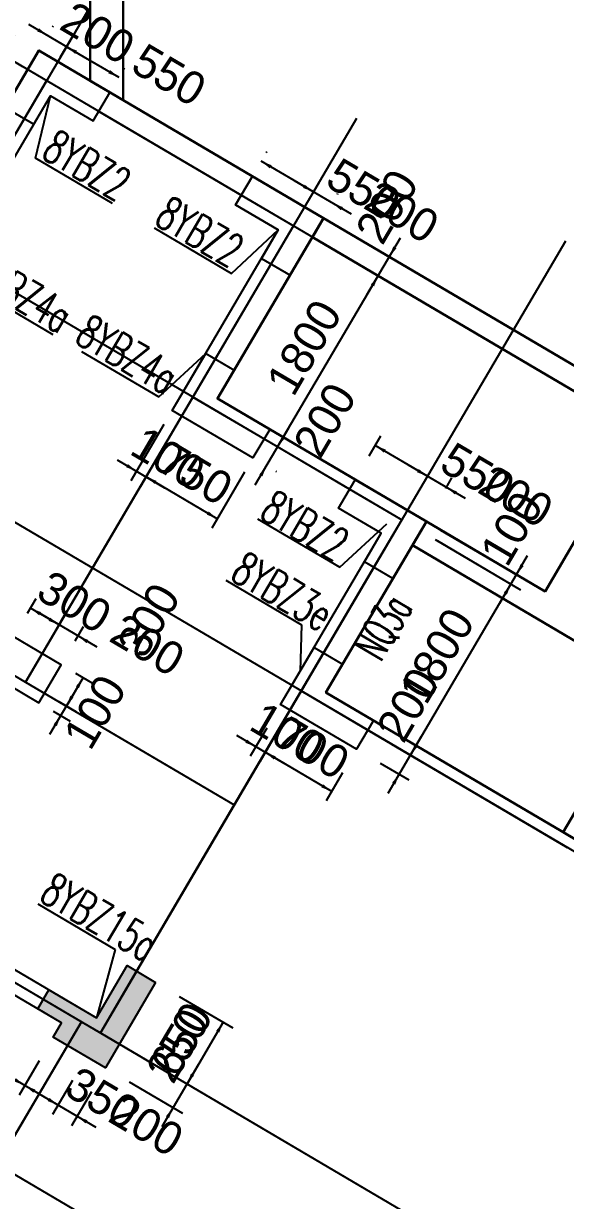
# Model space of a CAD drawing. Extents: x 387171 to 699106, y 11966 to 245688.
# Drawn here: x 601853 to 606773, y 178518 to 189196 of the extents above; entities that cross this region are included whole.
import ezdxf

# ---------------------------------------------------------------- set-up
doc = ezdxf.new("R2010")
doc.units = 0
doc.header["$LTSCALE"] = 100
doc.header["$MEASUREMENT"] = 0
for name, color, linetype in [('b边缘构件', 235, 'Continuous'), ('colu-主楼', 7, 'Continuous'), ('DOTE', 253, 'Continuous'), ('HATCH', 254, 'Continuous'), ('L-AXIS', 3, 'Continuous'), ('Q-TEXT', 2, 'Continuous'), ('wall-主楼', 2, 'Continuous'), ('Y阴影', 254, 'Continuous'), ('小尺寸', 4, 'Continuous'), ('网格', 253, 'Continuous'), ('边缘构件标注', 1, 'Continuous')]:
    doc.layers.add(name, color=color, linetype=linetype)
doc.styles.add('hztxt', font='hztxt')
doc.styles.get("Standard").update_dxf_attribs({"font": 'standard'})
doc.dimstyles.get("Standard").update_dxf_attribs({"dimtxt": 300, "dimasz": 100, "dimexe": 100, "dimexo": 250, "dimgap": 100, "dimtad": 0, "dimtoh": 1, "dimdec": 0, "dimdsep": 46, "dimcen": 0.09, "dimclrt": 7, "dimadec": 0, "dimazin": 0, "dimtfac": 1, "dimtdec": 4, "dimtofl": 0, "dimtmove": 0, "dimatfit": 3, "dimfxl": 1, "dimtolj": 1, "dimtzin": 0, "dimarcsym": 0})

# ---------------------------------------------------------------- blocks, each defined once
blk = doc.blocks.new('*D3535')
at = {"layer": 'L-AXIS', "color": 0, "linetype": 'ByBlock', "lineweight": -2}
for p, q in [((605756, 189830), (606305, 190764)), ((606254, 190678), (608151, 189563)), ((607652, 188715), (608202, 189649))]:
    blk.add_line(p, q, dxfattribs=at)
for points in [[(606254, 190678), (606349, 190642), (606332, 190613)], [(608151, 189563), (608056, 189599), (608073, 189628)]]:
    blk.add_solid(points, dxfattribs=at)
at = {"layer": 'L-AXIS', "color": 7, "linetype": 'Continuous', "lineweight": -2, "insert": (607380, 190422), "char_height": 300, "width": 780, "attachment_point": 5, "rotation": 329.5454, "style": 'hztxt'}
blk.add_mtext('2200', dxfattribs=at)
blk = doc.blocks.new('*D3178')
at = {"layer": '小尺寸', "color": 0, "linetype": 'ByBlock', "lineweight": -2}
for p, q in [((600380, 187578), (601292, 189130)), ((601846, 188804), (601206, 189180)), ((600287, 187632), (600294, 187629))]:
    blk.add_line(p, q, dxfattribs=at)
for points in [[(601292, 189130), (601256, 189035), (601227, 189052)], [(600380, 187578), (600416, 187673), (600445, 187656)]]:
    blk.add_solid(points, dxfattribs=at)
at = {"layer": '小尺寸', "color": 7, "linetype": 'Continuous', "lineweight": -2, "insert": (600621, 188481), "char_height": 300, "width": 690, "attachment_point": 5, "rotation": 59.5454, "style": 'hztxt'}
blk.add_mtext('1800', dxfattribs=at)
blk = doc.blocks.new('*D3413')
at = {"layer": '小尺寸', "color": 0, "linetype": 'ByBlock', "lineweight": -2}
for p, q in [((601191, 188957), (601495, 189474)), ((601775, 189078), (601307, 189353)), ((601846, 188804), (601206, 189180))]:
    blk.add_line(p, q, dxfattribs=at)
for points in [[(601394, 189302), (601430, 189397), (601459, 189380)], [(601292, 189130), (601256, 189035), (601227, 189052)]]:
    blk.add_solid(points, dxfattribs=at)
at = {"layer": '小尺寸', "color": 7, "linetype": 'Continuous', "lineweight": -2, "insert": (601372, 189759), "char_height": 300, "width": 566.67, "attachment_point": 5, "rotation": 59.5454, "style": 'hztxt'}
blk.add_mtext('200', dxfattribs=at)
blk = doc.blocks.new('*D3895')
at = {"layer": '小尺寸', "color": 0, "linetype": 'ByBlock', "lineweight": -2}
for p, q in [((601899, 189189), (602416, 188885)), ((602117, 189166), (602122, 189174)), ((602188, 188893), (602294, 189073))]:
    blk.add_line(p, q, dxfattribs=at)
for points in [[(602071, 189088), (601977, 189124), (601993, 189153)], [(602244, 188986), (602338, 188950), (602321, 188921)]]:
    blk.add_solid(points, dxfattribs=at)
at = {"layer": '小尺寸', "color": 7, "linetype": 'Continuous', "lineweight": -2, "insert": (602527, 189110), "char_height": 300, "width": 566.67, "attachment_point": 5, "rotation": 329.5454, "style": 'hztxt'}
blk.add_mtext('200', dxfattribs=at)
blk = doc.blocks.new('*D4126')
at = {"layer": '小尺寸', "color": 0, "linetype": 'ByBlock', "lineweight": -2}
for p, q in [((602188, 188893), (602294, 189073)), ((602244, 188986), (602718, 188708)), ((602764, 188786), (602768, 188794))]:
    blk.add_line(p, q, dxfattribs=at)
for points in [[(602244, 188986), (602338, 188950), (602321, 188921)], [(602718, 188708), (602623, 188744), (602640, 188773)]]:
    blk.add_solid(points, dxfattribs=at)
at = {"layer": '小尺寸', "color": 7, "linetype": 'Continuous', "lineweight": -2, "insert": (603175, 188729), "char_height": 300, "width": 566.67, "attachment_point": 5, "rotation": 329.5454, "style": 'hztxt'}
blk.add_mtext('550', dxfattribs=at)
blk = doc.blocks.new('*D2265')
at = {"layer": '小尺寸', "color": 0, "linetype": 'ByBlock', "lineweight": -2}
for p, q in [((603213, 185506), (602914, 184997)), ((603611, 184703), (602965, 185084)), ((603860, 185126), (603561, 184617))]:
    blk.add_line(p, q, dxfattribs=at)
for points in [[(602965, 185084), (603060, 185047), (603043, 185019)], [(603611, 184703), (603517, 184740), (603534, 184769)]]:
    blk.add_solid(points, dxfattribs=at)
at = {"layer": '小尺寸', "color": 7, "linetype": 'Continuous', "lineweight": -2, "insert": (603415, 185109), "char_height": 300, "width": 566.67, "attachment_point": 5, "rotation": 329.5454, "style": 'hztxt'}
blk.add_mtext('750', dxfattribs=at)
blk = doc.blocks.new('*D2484')
at = {"layer": '小尺寸', "color": 0, "linetype": 'ByBlock', "lineweight": -2}
for p, q in [((603127, 185557), (602828, 185048)), ((603213, 185506), (602914, 184997)), ((603137, 184982), (602706, 185236))]:
    blk.add_line(p, q, dxfattribs=at)
for points in [[(602879, 185134), (602784, 185171), (602801, 185199)], [(602965, 185084), (603060, 185047), (603043, 185019)]]:
    blk.add_solid(points, dxfattribs=at)
at = {"layer": '小尺寸', "color": 7, "linetype": 'Continuous', "lineweight": -2, "insert": (603166, 185255), "char_height": 300, "width": 476.67, "attachment_point": 5, "rotation": 329.5454, "style": 'hztxt'}
blk.add_mtext('100', dxfattribs=at)
blk = doc.blocks.new('*D2450')
at = {"layer": '小尺寸', "color": 0, "linetype": 'ByBlock', "lineweight": -2}
for p, q in [((603957, 185010), (604262, 185528)), ((604253, 185301), (604246, 185305)), ((604151, 185128), (604145, 185132))]:
    blk.add_line(p, q, dxfattribs=at)
for points in [[(604160, 185355), (604197, 185450), (604225, 185433)], [(604059, 185183), (604022, 185088), (603994, 185105)]]:
    blk.add_solid(points, dxfattribs=at)
at = {"layer": '小尺寸', "color": 7, "linetype": 'Continuous', "lineweight": -2, "insert": (604589, 185600), "char_height": 300, "width": 566.67, "attachment_point": 5, "rotation": 59.5454, "style": 'hztxt'}
blk.add_mtext('200', dxfattribs=at)
blk = doc.blocks.new('*D2698')
at = {"layer": '小尺寸', "color": 0, "linetype": 'ByBlock', "lineweight": -2}
for p, q in [((604519, 187233), (605159, 186856)), ((604160, 185355), (605073, 186907)), ((604253, 185301), (604246, 185305))]:
    blk.add_line(p, q, dxfattribs=at)
for points in [[(605073, 186907), (605036, 186812), (605007, 186829)], [(604160, 185355), (604197, 185450), (604225, 185433)]]:
    blk.add_solid(points, dxfattribs=at)
at = {"layer": '小尺寸', "color": 7, "linetype": 'Continuous', "lineweight": -2, "insert": (604401, 186258), "char_height": 300, "width": 690, "attachment_point": 5, "rotation": 59.5454, "style": 'hztxt'}
blk.add_mtext('1800', dxfattribs=at)
blk = doc.blocks.new('*D2926')
at = {"layer": '小尺寸', "color": 0, "linetype": 'ByBlock', "lineweight": -2}
for p, q in [((604792, 187304), (605260, 187029)), ((604519, 187233), (605159, 186856)), ((604971, 186735), (605275, 187252))]:
    blk.add_line(p, q, dxfattribs=at)
for points in [[(605174, 187079), (605210, 187174), (605239, 187157)], [(605073, 186907), (605036, 186812), (605007, 186829)]]:
    blk.add_solid(points, dxfattribs=at)
at = {"layer": '小尺寸', "color": 7, "linetype": 'Continuous', "lineweight": -2, "insert": (605153, 187536), "char_height": 300, "width": 566.67, "attachment_point": 5, "rotation": 59.5454, "style": 'hztxt'}
blk.add_mtext('200', dxfattribs=at)
blk = doc.blocks.new('*D934')
at = {"layer": '小尺寸', "color": 0, "linetype": 'ByBlock', "lineweight": -2}
for p, q in [((604830, 187466), (604312, 187770)), ((604430, 187575), (604536, 187755)), ((604704, 187646), (604708, 187653))]:
    blk.add_line(p, q, dxfattribs=at)
for points in [[(604485, 187669), (604390, 187705), (604407, 187734)], [(604657, 187567), (604752, 187531), (604735, 187502)]]:
    blk.add_solid(points, dxfattribs=at)
at = {"layer": '小尺寸', "color": 7, "linetype": 'Continuous', "lineweight": -2, "insert": (605288, 187486), "char_height": 300, "width": 566.67, "attachment_point": 5, "rotation": 329.5454, "style": 'hztxt'}
blk.add_mtext('200', dxfattribs=at)
blk = doc.blocks.new('*D1466')
at = {"layer": '小尺寸', "color": 0, "linetype": 'ByBlock', "lineweight": -2}
for p, q in [((604485, 187669), (604011, 187947)), ((604057, 188026), (604061, 188034)), ((604430, 187575), (604536, 187755))]:
    blk.add_line(p, q, dxfattribs=at)
for points in [[(604011, 187947), (604105, 187911), (604088, 187882)], [(604485, 187669), (604390, 187705), (604407, 187734)]]:
    blk.add_solid(points, dxfattribs=at)
at = {"layer": '小尺寸', "color": 7, "linetype": 'Continuous', "lineweight": -2, "insert": (604942, 187690), "char_height": 300, "width": 566.67, "attachment_point": 5, "rotation": 329.5454, "style": 'hztxt'}
blk.add_mtext('550', dxfattribs=at)
blk = doc.blocks.new('*D1735')
at = {"layer": '小尺寸', "color": 0, "linetype": 'ByBlock', "lineweight": -2}
for p, q in [((605163, 182214), (605467, 182731)), ((605194, 182659), (605452, 182508)), ((605092, 182487), (605351, 182335))]:
    blk.add_line(p, q, dxfattribs=at)
for points in [[(605366, 182558), (605402, 182653), (605431, 182636)], [(605264, 182386), (605228, 182291), (605199, 182308)]]:
    blk.add_solid(points, dxfattribs=at)
at = {"layer": '小尺寸', "color": 7, "linetype": 'Continuous', "lineweight": -2, "insert": (605344, 183016), "char_height": 300, "width": 566.67, "attachment_point": 5, "rotation": 59.5454, "style": 'hztxt'}
blk.add_mtext('200', dxfattribs=at)
blk = doc.blocks.new('*D1980')
at = {"layer": '小尺寸', "color": 0, "linetype": 'ByBlock', "lineweight": -2}
for p, q in [((605607, 184505), (606364, 184059)), ((605366, 182558), (606278, 184110)), ((605298, 182598), (605452, 182508))]:
    blk.add_line(p, q, dxfattribs=at)
for points in [[(606278, 184110), (606242, 184015), (606213, 184032)], [(605366, 182558), (605402, 182653), (605431, 182636)]]:
    blk.add_solid(points, dxfattribs=at)
at = {"layer": '小尺寸', "color": 7, "linetype": 'Continuous', "lineweight": -2, "insert": (605606, 183461), "char_height": 300, "width": 690, "attachment_point": 5, "rotation": 59.5454, "style": 'hztxt'}
blk.add_mtext('1800', dxfattribs=at)
blk = doc.blocks.new('*D4333')
at = {"layer": '小尺寸', "color": 0, "linetype": 'ByBlock', "lineweight": -2}
for p, q in [((605589, 184515), (606364, 184059)), ((605640, 184601), (606415, 184146)), ((606177, 183938), (606430, 184369))]:
    blk.add_line(p, q, dxfattribs=at)
for points in [[(606329, 184196), (606365, 184291), (606394, 184274)], [(606278, 184110), (606242, 184015), (606213, 184032)]]:
    blk.add_solid(points, dxfattribs=at)
at = {"layer": '小尺寸', "color": 7, "linetype": 'Continuous', "lineweight": -2, "insert": (606285, 184615), "char_height": 300, "width": 476.67, "attachment_point": 5, "rotation": 59.5454, "style": 'hztxt'}
blk.add_mtext('100', dxfattribs=at)
blk = doc.blocks.new('*D4298')
at = {"layer": '小尺寸', "color": 0, "linetype": 'ByBlock', "lineweight": -2}
for p, q in [((604147, 182753), (603997, 182498)), ((604651, 182229), (604047, 182584)), ((604750, 182398), (604600, 182143))]:
    blk.add_line(p, q, dxfattribs=at)
for points in [[(604047, 182584), (604142, 182548), (604125, 182519)], [(604651, 182229), (604556, 182266), (604573, 182294)]]:
    blk.add_solid(points, dxfattribs=at)
at = {"layer": '小尺寸', "color": 7, "linetype": 'Continuous', "lineweight": -2, "insert": (604476, 182622), "char_height": 300, "width": 566.67, "attachment_point": 5, "rotation": 329.5454, "style": 'hztxt'}
blk.add_mtext('700', dxfattribs=at)
blk = doc.blocks.new('*D160')
at = {"layer": '小尺寸', "color": 0, "linetype": 'ByBlock', "lineweight": -2}
for p, q in [((604061, 182804), (603910, 182548)), ((604220, 182483), (603789, 182736)), ((604147, 182753), (603997, 182498))]:
    blk.add_line(p, q, dxfattribs=at)
for points in [[(603961, 182635), (603866, 182671), (603883, 182700)], [(604047, 182584), (604142, 182548), (604125, 182519)]]:
    blk.add_solid(points, dxfattribs=at)
at = {"layer": '小尺寸', "color": 7, "linetype": 'Continuous', "lineweight": -2, "insert": (604249, 182756), "char_height": 300, "width": 476.67, "attachment_point": 5, "rotation": 329.5454, "style": 'hztxt'}
blk.add_mtext('100', dxfattribs=at)
blk = doc.blocks.new('*D406')
at = {"layer": '小尺寸', "color": 0, "linetype": 'ByBlock', "lineweight": -2}
for p, q in [((605865, 184886), (605348, 185190)), ((605414, 184908), (605571, 185175)), ((605688, 184979), (605743, 185074))]:
    blk.add_line(p, q, dxfattribs=at)
for points in [[(605520, 185089), (605425, 185125), (605442, 185154)], [(605693, 184988), (605787, 184951), (605770, 184923)]]:
    blk.add_solid(points, dxfattribs=at)
at = {"layer": '小尺寸', "color": 7, "linetype": 'Continuous', "lineweight": -2, "insert": (606324, 184906), "char_height": 300, "width": 566.67, "attachment_point": 5, "rotation": 329.5454, "style": 'hztxt'}
blk.add_mtext('200', dxfattribs=at)
blk = doc.blocks.new('*D644')
at = {"layer": '小尺寸', "color": 0, "linetype": 'ByBlock', "lineweight": -2}
for p, q in [((604990, 185273), (605097, 185454)), ((605520, 185089), (605046, 185368)), ((605414, 184908), (605571, 185175))]:
    blk.add_line(p, q, dxfattribs=at)
for points in [[(605046, 185368), (605141, 185331), (605124, 185303)], [(605520, 185089), (605425, 185125), (605442, 185154)]]:
    blk.add_solid(points, dxfattribs=at)
at = {"layer": '小尺寸', "color": 7, "linetype": 'Continuous', "lineweight": -2, "insert": (605977, 185110), "char_height": 300, "width": 566.67, "attachment_point": 5, "rotation": 329.5454, "style": 'hztxt'}
blk.add_mtext('550', dxfattribs=at)
blk = doc.blocks.new('*D1433')
at = {"layer": '小尺寸', "color": 0, "linetype": 'ByBlock', "lineweight": -2}
for p, q in [((602520, 183538), (602003, 183842)), ((602149, 183696), (602226, 183827)), ((602321, 183594), (602398, 183725))]:
    blk.add_line(p, q, dxfattribs=at)
for points in [[(602175, 183740), (602080, 183777), (602097, 183805)], [(602347, 183639), (602442, 183603), (602425, 183574)]]:
    blk.add_solid(points, dxfattribs=at)
at = {"layer": '小尺寸', "color": 7, "linetype": 'Continuous', "lineweight": -2, "insert": (602979, 183558), "char_height": 300, "width": 566.67, "attachment_point": 5, "rotation": 329.5454, "style": 'hztxt'}
blk.add_mtext('200', dxfattribs=at)
blk = doc.blocks.new('*D1689')
at = {"layer": '小尺寸', "color": 0, "linetype": 'ByBlock', "lineweight": -2}
for p, q in [((601890, 183848), (601967, 183979)), ((602175, 183740), (601916, 183892)), ((602149, 183696), (602226, 183827))]:
    blk.add_line(p, q, dxfattribs=at)
for points in [[(601916, 183892), (602011, 183856), (601994, 183827)], [(602175, 183740), (602080, 183777), (602097, 183805)]]:
    blk.add_solid(points, dxfattribs=at)
at = {"layer": '小尺寸', "color": 7, "linetype": 'Continuous', "lineweight": -2, "insert": (602315, 183948), "char_height": 300, "width": 566.67, "attachment_point": 5, "rotation": 329.5454, "style": 'hztxt'}
blk.add_mtext('300', dxfattribs=at)
blk = doc.blocks.new('*D2222')
at = {"layer": '小尺寸', "color": 0, "linetype": 'ByBlock', "lineweight": -2}
for p, q in [((602394, 183262), (602242, 183003)), ((602324, 183303), (602480, 183211)), ((602172, 183044), (602328, 182953))]:
    blk.add_line(p, q, dxfattribs=at)
for points in [[(602394, 183262), (602357, 183167), (602329, 183184)], [(602242, 183003), (602278, 183098), (602307, 183081)]]:
    blk.add_solid(points, dxfattribs=at)
at = {"layer": '小尺寸', "color": 7, "linetype": 'Continuous', "lineweight": -2, "insert": (602990, 183783), "char_height": 300, "width": 566.67, "attachment_point": 5, "rotation": 59.5454, "style": 'hztxt'}
blk.add_mtext('300', dxfattribs=at)
blk = doc.blocks.new('*D190')
at = {"layer": '小尺寸', "color": 0, "linetype": 'ByBlock', "lineweight": -2}
for p, q in [((602343, 183176), (602089, 182745)), ((602172, 183044), (602328, 182953)), ((602121, 182958), (602277, 182866))]:
    blk.add_line(p, q, dxfattribs=at)
for points in [[(602242, 183003), (602278, 183098), (602307, 183081)], [(602191, 182917), (602155, 182822), (602126, 182839)]]:
    blk.add_solid(points, dxfattribs=at)
at = {"layer": '小尺寸', "color": 7, "linetype": 'Continuous', "lineweight": -2, "insert": (602501, 182951), "char_height": 300, "width": 476.67, "attachment_point": 5, "rotation": 59.5454, "style": 'hztxt'}
blk.add_mtext('100', dxfattribs=at)
blk = doc.blocks.new('*D2176')
at = {"layer": '小尺寸', "color": 0, "linetype": 'ByBlock', "lineweight": -2}
for p, q in [((603267, 180370), (603752, 180085)), ((603666, 180136), (603337, 179575)), ((602938, 179810), (603423, 179525))]:
    blk.add_line(p, q, dxfattribs=at)
for points in [[(603666, 180136), (603630, 180041), (603601, 180058)], [(603337, 179575), (603373, 179670), (603402, 179653)]]:
    blk.add_solid(points, dxfattribs=at)
at = {"layer": '小尺寸', "color": 7, "linetype": 'Continuous', "lineweight": -2, "insert": (603286, 179982), "char_height": 300, "width": 556.67, "attachment_point": 5, "rotation": 59.5454, "style": 'hztxt'}
blk.add_mtext('650', dxfattribs=at)
blk = doc.blocks.new('*D2407')
at = {"layer": '小尺寸', "color": 0, "linetype": 'ByBlock', "lineweight": -2}
for p, q in [((602938, 179810), (603423, 179525)), ((603438, 179748), (603109, 179187)), ((602811, 179594), (603296, 179309))]:
    blk.add_line(p, q, dxfattribs=at)
for points in [[(603337, 179575), (603373, 179670), (603402, 179653)], [(603210, 179360), (603174, 179265), (603145, 179282)]]:
    blk.add_solid(points, dxfattribs=at)
at = {"layer": '小尺寸', "color": 7, "linetype": 'Continuous', "lineweight": -2, "insert": (603252, 179925), "char_height": 300, "width": 566.67, "attachment_point": 5, "rotation": 59.5454, "style": 'hztxt'}
blk.add_mtext('250', dxfattribs=at)
blk = doc.blocks.new('*D3889')
at = {"layer": '小尺寸', "color": 0, "linetype": 'ByBlock', "lineweight": -2}
for p, q in [((602297, 179607), (602115, 179298)), ((602469, 179505), (602287, 179196)), ((602511, 179181), (601993, 179485))]:
    blk.add_line(p, q, dxfattribs=at)
for points in [[(602166, 179384), (602071, 179420), (602088, 179449)], [(602338, 179283), (602433, 179246), (602416, 179217)]]:
    blk.add_solid(points, dxfattribs=at)
at = {"layer": '小尺寸', "color": 7, "linetype": 'Continuous', "lineweight": -2, "insert": (602969, 179201), "char_height": 300, "width": 566.67, "attachment_point": 5, "rotation": 329.5454, "style": 'hztxt'}
blk.add_mtext('200', dxfattribs=at)
blk = doc.blocks.new('*D3860')
at = {"layer": '小尺寸', "color": 0, "linetype": 'ByBlock', "lineweight": -2}
for p, q in [((601995, 179784), (601813, 179475)), ((602297, 179607), (602115, 179298)), ((602166, 179384), (601864, 179561))]:
    blk.add_line(p, q, dxfattribs=at)
for points in [[(601864, 179561), (601959, 179525), (601942, 179496)], [(602166, 179384), (602071, 179420), (602088, 179449)]]:
    blk.add_solid(points, dxfattribs=at)
at = {"layer": '小尺寸', "color": 7, "linetype": 'Continuous', "lineweight": -2, "insert": (602570, 179446), "char_height": 300, "width": 566.67, "attachment_point": 5, "rotation": 329.5454, "style": 'hztxt'}
blk.add_mtext('350', dxfattribs=at)
blk = doc.blocks.new('*D4091')
at = {"layer": '小尺寸', "color": 0, "linetype": 'ByBlock', "lineweight": -2}
for p, q in [((600228, 180823), (600046, 180514)), ((601864, 179561), (600097, 180600)), ((601995, 179784), (601813, 179475))]:
    blk.add_line(p, q, dxfattribs=at)
for points in [[(600097, 180600), (600191, 180564), (600175, 180535)], [(601864, 179561), (601769, 179598), (601786, 179626)]]:
    blk.add_solid(points, dxfattribs=at)
at = {"layer": '小尺寸', "color": 7, "linetype": 'Continuous', "lineweight": -2, "insert": (601107, 180296), "char_height": 300, "width": 780, "attachment_point": 5, "rotation": 329.5454, "style": 'hztxt'}
blk.add_mtext('2050', dxfattribs=at)

msp = doc.modelspace()

# ---------------------------------------------------------------- hatches: boundary and pattern name
at = {"layer": 'HATCH'}
msp.add_hatch(color=256, dxfattribs=at).paths.add_polyline_path([(603052, 180496.6), (602595.8, 179720.8), (602121.7, 179999.6), (602197.7, 180128.9), (601982.2, 180255.6), (602083.6, 180428), (602514.6, 180174.6), (602793.4, 180648.7)], flags=0)
at = {"layer": 'Y阴影'}
h = msp.add_hatch(dxfattribs=at)
h.set_pattern_fill('ANSI31', color=256, scale=25, angle=-30.45463, style=0)
h.set_pattern_definition([])
h.paths.add_polyline_path([(601990.7, 188951), (601686.6, 188433.8), (601945.2, 188281.7), (602097.3, 188540.3), (602485.2, 188312.2), (602637.2, 188570.8)], flags=0)
h = msp.add_hatch(dxfattribs=at)
h.set_pattern_fill('ANSI31', color=256, scale=25, angle=-30.45463, style=0)
h.set_pattern_definition([])
h.paths.add_polyline_path([(603930.3, 187810.6), (603778.2, 187552), (604166.1, 187323.9), (604014.1, 187065.3), (604272.7, 186913.2), (604576.8, 187430.4)], flags=0)
h = msp.add_hatch(dxfattribs=at)
h.set_pattern_fill('ANSI31', color=256, scale=25, angle=-30.45463, style=0)
h.set_pattern_definition([])
h.paths.add_polyline_path([(604087.9, 185513.8), (603935.8, 185255.2), (603203.1, 185686), (603507.2, 186203.2), (603765.8, 186051.2), (603613.8, 185792.6)], flags=0)
h = msp.add_hatch(dxfattribs=at)
h.set_pattern_fill('ANSI31', color=256, scale=25, angle=-30.45463, style=0)
h.set_pattern_definition([])
h.paths.add_polyline_path([(605510.2, 184677.5), (605206.1, 184160.3), (604947.5, 184312.3), (605099.6, 184570.9), (604711.7, 184799), (604863.7, 185057.6)], flags=0)
h = msp.add_hatch(dxfattribs=at)
h.set_pattern_fill('ANSI31', color=256, scale=25, angle=-30.45463, style=0)
h.set_pattern_definition([])
h.paths.add_polyline_path([(605028.9, 182872.4), (604876.9, 182613.8), (604187.2, 183019.3), (604491.3, 183536.5), (604749.9, 183384.4), (604597.9, 183125.8)], flags=0)

# ---------------------------------------------------------------- linework, layer by layer
at = {"color": 6, "lineweight": 30}
msp.add_lwpolyline([(619424.8, 174407.9), (609339.1, 180338.1), (604597.9, 183125.8), (605510.2, 184677.5), (603613.8, 185792.6), (604576.8, 187430.4), (601990.7, 188951), (601027.7, 187313.1), (599131.2, 188428.2), (598218.9, 186876.6), (590719.2, 191286.2)], dxfattribs=at)
at = {"color": 3, "lineweight": 30}
for points in [[(602458.1, 188676.2), (602458.1, 190337.9), (603058.1, 190337.9), (603058.1, 189737.9), (602758.1, 189737.9), (602758.1, 188499.8), (602458.1, 188676.2)], [(604576.8, 187430.4), (604475.4, 187258), (607449.4, 185509.4), (606587.8, 184043.9), (605510.2, 184677.5), (605383.5, 184462), (607538.6, 183194.8), (606753, 181858.7), (606925.4, 181757.3), (608800.7, 184946.8), (604576.8, 187430.4)]]:
    msp.add_lwpolyline(points, dxfattribs=at)
at = {"layer": 'b边缘构件'}
for points in [[(601990.7, 188951), (601686.6, 188433.8), (601945.2, 188281.7), (602097.3, 188540.3), (602485.2, 188312.2), (602637.2, 188570.8), (601990.7, 188951)], [(603930.3, 187810.6), (603778.2, 187552), (604166.1, 187323.9), (604014.1, 187065.3), (604272.7, 186913.2), (604576.8, 187430.4), (603930.3, 187810.6)], [(604087.9, 185513.8), (603935.8, 185255.2), (603203.1, 185686), (603507.2, 186203.2), (603765.8, 186051.2), (603613.8, 185792.6), (604087.9, 185513.8)], [(605510.2, 184677.5), (605206.1, 184160.3), (604947.5, 184312.3), (605099.6, 184570.9), (604711.7, 184799), (604863.7, 185057.6), (605510.2, 184677.5)], [(605028.9, 182872.4), (604876.9, 182613.8), (604187.2, 183019.3), (604491.3, 183536.5), (604749.9, 183384.4), (604597.9, 183125.8), (605028.9, 182872.4)], [(603052, 180496.6), (602595.8, 179720.8), (602121.7, 179999.6), (602197.7, 180128.9), (601982.2, 180255.6), (602083.6, 180428), (602514.6, 180174.6), (602793.4, 180648.7), (603052, 180496.6)]]:
    msp.add_lwpolyline(points, dxfattribs=at)
at = {"layer": 'colu-主楼'}
msp.add_lwpolyline([(601991.8, 183034.1), (602194.6, 183378.9), (601763.6, 183632.3), (601560.8, 183287.5)], close=True, dxfattribs=at)
at = {"layer": 'DOTE'}
for p, q in [((591333.7, 194985.1), (636237, 168582.9)), ((590421.3, 193433.4), (605287.1, 184692.6)), ((589509, 191881.8), (639200.8, 162664)), ((588900.8, 190847.3), (603766.6, 182106.6)), ((602445.9, 189330.6), (599628.8, 184539.5)), ((604877, 188335.6), (601870.1, 183221.6)), ((586924, 187485.4), (630581.7, 161815.6)), ((606773.5, 187220.5), (602550.1, 180037.7)), ((596515.9, 183585.7), (636394.7, 160137.8)), ((602377.7, 180139.1), (597720.3, 172218))]:
    msp.add_line(p, q, dxfattribs=at)
at = {"layer": 'wall-主楼'}
for points in [[(601990.7, 188951), (601027.7, 187313.1), (600553.6, 187591.9), (600401.5, 187333.3), (601134.2, 186902.5), (602097.3, 188540.3), (602485.2, 188312.2), (602637.2, 188570.8)], [(604576.8, 187430.4), (603613.8, 185792.6), (604087.9, 185513.8), (603935.8, 185255.2), (603203.1, 185686), (604166.1, 187323.9), (603778.2, 187552), (603930.3, 187810.6)], [(605099.6, 184570.9), (604711.7, 184799), (604863.7, 185057.6), (605510.2, 184677.5), (604597.9, 183125.8), (605028.9, 182872.4), (604876.9, 182613.8), (604187.2, 183019.3)], [(603052, 180496.6), (602595.8, 179720.8), (602121.7, 179999.6), (602197.7, 180128.9), (600344.4, 181218.6), (600724.5, 181865.1), (600896.9, 181763.8), (600618.1, 181289.7), (602514.6, 180174.6), (602793.4, 180648.7)]]:
    msp.add_lwpolyline(points, close=True, dxfattribs=at)
at = {"layer": '网格'}
for p, q in [((601402.8, 187556.6), (602061.7, 188677.2)), ((602535.9, 188398.4), (603828.9, 187638.2)), ((603828.9, 187638.2), (604303, 187359.4)), ((603644.1, 186238.7), (604303, 187359.4)), ((603390.7, 185807.7), (603644.1, 186238.7)), ((602539.2, 184359.5), (603390.7, 185807.7)), ((603390.7, 185807.7), (604037.2, 185427.6)), ((604037.2, 185427.6), (604813, 184971.4)), ((604813, 184971.4), (605287.1, 184692.6)), ((604983, 184175.4), (605287.1, 184692.6)), ((601870.1, 183221.6), (602539.2, 184359.5)), ((604374.8, 183141), (604983, 184175.4)), ((601697.7, 183323), (601870.1, 183221.6)), ((601870.1, 183221.6), (603766.6, 182106.6)), ((603766.6, 182106.6), (604374.8, 183141)), ((604374.8, 183141), (604978.2, 182786.2)), ((604978.2, 182786.2), (606788.5, 181721.8)), ((602879.6, 180598), (603766.6, 182106.6)), ((600481.2, 181254.1), (602377.7, 180139.1)), ((602550.1, 180037.7), (602879.6, 180598)), ((601617.4, 178846), (602377.7, 180139.1)), ((602377.7, 180139.1), (602550.1, 180037.7)), ((602550.1, 180037.7), (604963.8, 178618.5))]:
    msp.add_line(p, q, dxfattribs=at)
at = {"layer": '边缘构件标注', "color": 200}
for p, q in [((601960, 187976), (602097.3, 188540.3)), ((602661.7, 187563.4), (601960, 187976)), ((603038, 187342.2), (603739.7, 186929.5)), ((603739.7, 186929.5), (604166.1, 187323.9)), ((602121.4, 186373), (601301.1, 186855.3)), ((602379, 186221.5), (603080.8, 185808.9)), ((603080.8, 185808.9), (603507.2, 186203.2)), ((603976.3, 184702.3), (604723.8, 184262.8)), ((604723.8, 184262.8), (605150.3, 184657.1)), ((603688.7, 184146.9), (604377.8, 183741.8)), ((604377.8, 183741.8), (604364.6, 183321)), ((601984, 181209.2), (602685.8, 180796.6)), ((602685.8, 180796.6), (602514.6, 180174.6))]:
    msp.add_line(p, q, dxfattribs=at)

# ---------------------------------------------------------------- texts
at = {"layer": 'Q-TEXT', "color": 3, "width": 0.6}
msp.add_text('NQ3a', height=300, rotation=59.54537, dxfattribs=at).set_placement((605097.8, 183396.3))
at = {"layer": '边缘构件标注', "color": 200, "width": 0.7}
for s, p in [('8YBZ2', (602002.9, 187986.7)), ('8YBZ2', (603028.1, 187383.8)), ('8YBZ4a', (601343.9, 186866)), ('8YBZ4a', (602304.5, 186310.5)), ('8YBZ2', (603982.4, 184717.4)), ('8YBZ3e', (603717, 184158.8)), ('8YBZ15a', (601982.8, 181245.9))]:
    msp.add_text(s, height=300, rotation=329.54537, dxfattribs=at).set_placement(p)

# ---------------------------------------------------------------- dimensions: what is measured, and where the dimension line sits
at = {"layer": 'L-AXIS'}
dim = msp.add_linear_dim(base=(608150.9, 189563.1), p1=(605629.1, 189614.7), p2=(607525.5, 188499.6), angle=329.54537, dimstyle='Standard', dxfattribs=at)
dim.commit()
dim.dimension.update_dxf_attribs({"geometry": '*D3535', "text_midpoint": (607380.1, 190422.4)})
at = {"layer": '小尺寸'}
for base, p1, p2, angle, picture, middle in [((601393.6, 189302.1), (602061.7, 188677.2), (601990.7, 188951), 59.54537, '*D3413', (601127.4, 189342.6)), ((602243.6, 188986.4), (601990.7, 188951), (602061.7, 188677.2), 329.54537, '*D3895', (602110, 189355)), ((601292.2, 189129.7), (600502.9, 187505.7), (602061.7, 188677.2), 59.54537, '*D3178', (600620.5, 188480.6)), ((602717.7, 188707.7), (602061.7, 188677.2), (602637.2, 188570.8), 329.54537, '*D4126', (602607.3, 189062.6)), ((604010.7, 187947.4), (604303, 187359.4), (603930.3, 187810.6), 149.54537, '*D1466', (604374.5, 188023.5)), ((605173.9, 187079.3), (604303, 187359.4), (604576.8, 187430.4), 59.54537, '*D2926', (604907.7, 187119.8)), ((604484.8, 187668.6), (604576.8, 187430.4), (604303, 187359.4), 149.54537, '*D934', (604871.8, 187731.1)), ((605072.5, 186906.9), (604037.2, 185427.6), (604303, 187359.4), 59.54537, '*D2698', (604400.9, 186257.8)), ((604160.2, 185355.3), (603935.8, 185255.2), (604037.2, 185427.6), 59.54537, '*D2450', (604344.1, 185183.2)), ((602878.7, 185134.3), (603340, 185721.5), (603253.8, 185772.2), 149.54537, '*D2484', (602831.4, 185452.2)), ((602964.9, 185083.6), (603986.5, 185341.4), (603340, 185721.5), 149.54537, '*D2265', (603414.9, 185109.1)), ((605046, 185367.7), (605287.1, 184692.6), (604863.7, 185057.6), 149.54537, '*D644', (605409.8, 185443.8)), ((605520.1, 185088.9), (605560.9, 184763.7), (605287.1, 184692.6), 149.54537, '*D406', (605907.1, 185151.4)), ((606328.7, 184196.2), (605373.3, 184642), (605424, 184728.2), 59.54537, '*D4333', (606087.9, 184279.8)), ((606278, 184110), (605082.3, 182725), (605391.2, 184631.5), 59.54537, '*D1980', (605606.4, 183460.9)), ((601916.5, 183892.4), (602022.2, 183480.2), (601763.6, 183632.3), 149.54537, '*D1689', (601855.2, 184218.4)), ((602241.5, 183003.3), (602108.4, 183429.6), (601956.3, 183171), 59.54537, '*D2222', (602719.6, 183323.1)), ((602175.1, 183740.3), (602194.6, 183378.9), (602022.2, 183480.2), 149.54537, '*D1433', (602562.1, 183802.8)), ((605365.7, 182558.4), (604876.9, 182613.8), (604978.2, 182786.2), 59.54537, '*D1735', (605099.5, 182598.9)), ((602190.8, 182917), (601956.3, 183171), (601905.6, 183084.7), 59.54537, '*D190', (602304, 182616.3)), ((603961.1, 182634.7), (604273.4, 182968.6), (604187.2, 183019.3), 149.54537, '*D160', (603913.7, 182952.5)), ((604047.3, 182584), (604876.9, 182613.8), (604273.4, 182968.6), 149.54537, '*D4298', (604475.7, 182622.1)), ((600096.8, 180600.4), (602121.7, 179999.6), (600354.5, 181038.6), 149.54537, '*D4091', (601107.1, 180296.3)), ((603336.6, 179575.2), (603052, 180496.6), (602722.5, 179936.3), 59.54537, '*D2176', (603285.8, 179982.1)), ((603209.9, 179359.7), (602722.5, 179936.3), (602595.8, 179720.8), 59.54537, '*D2407', (602994.4, 179486.4)), ((601864, 179561.3), (602423.4, 179822.2), (602121.7, 179999.6), 149.54537, '*D3860', (602088.7, 179729)), ((602165.7, 179383.9), (602595.8, 179720.8), (602423.4, 179822.2), 149.54537, '*D3889', (602552.7, 179446.4))]:
    dim = msp.add_linear_dim(base=base, p1=p1, p2=p2, angle=angle, dimstyle='Standard', dxfattribs=at)
    dim.commit()
    dim.dimension.update_dxf_attribs({"geometry": picture, "text_midpoint": middle})

doc.saveas('drawing.dxf')
